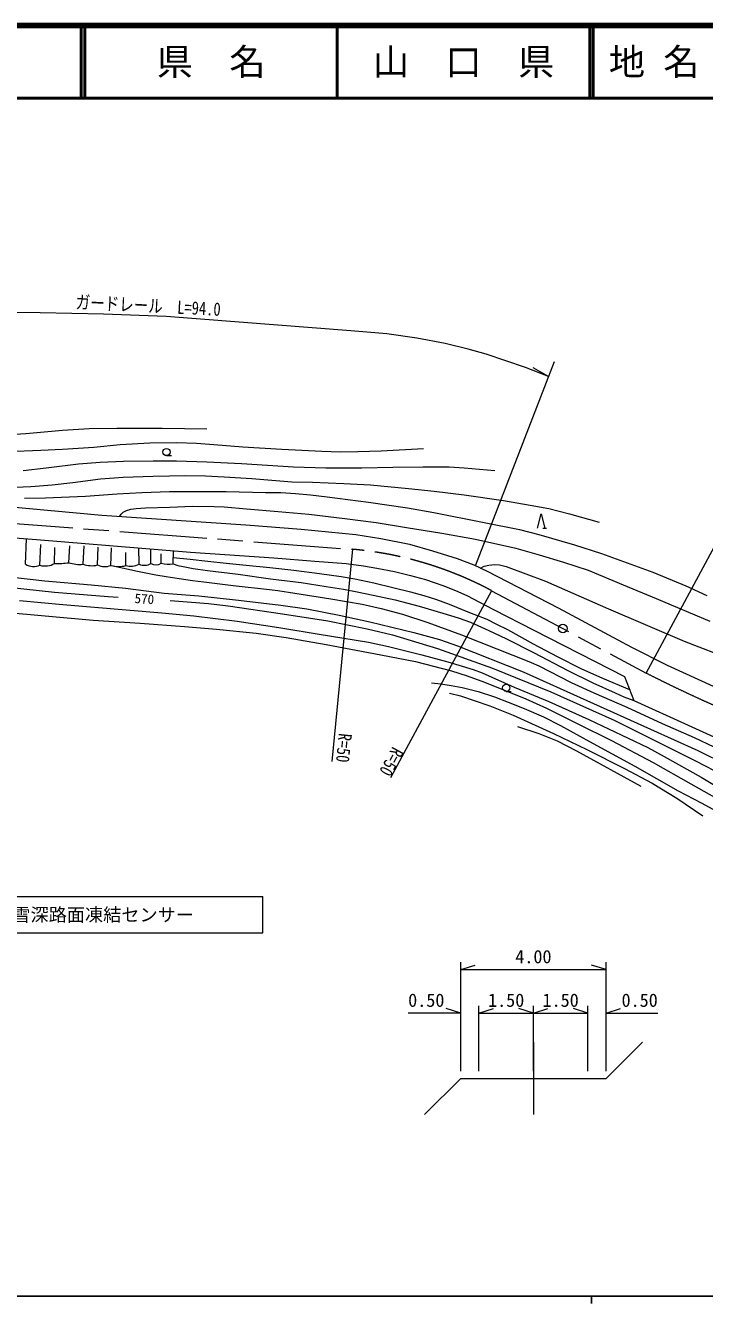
# Model space of a CAD drawing. Units: millimetres, scale not verified, with parts at other scales. Extents: x 40000 to 680000, y 20000 to 380000.
# Drawn here: x 290082 to 383548, y 204000 to 380000 of the extents above; entities that cross this region are included whole.
import ezdxf
from ezdxf.enums import TextEntityAlignment as Align

# ---------------------------------------------------------------- set-up
doc = ezdxf.new("R2010")
doc.units = ezdxf.units.MM
doc.header["$LTSCALE"] = 1000
doc.linetypes.add('CHAIN', pattern=[18.5, 12, -1.5, 3.5, -1.5])
for name, color, linetype, lineweight in [('M-BGD', 7, 'Continuous', 13), ('M-BMK', 2, 'CHAIN', 13), ('M-BMK-SRVR', 3, 'Continuous', 13), ('M-STR-HTXT', 7, 'Continuous', 13), ('M-STR-STRC', 7, 'Continuous', 13), ('M-TTL', 2, 'Continuous', 140), ('M-TTL-BAND', 7, 'Continuous', 25), ('M-TTL-LINE', 7, 'Continuous', 50)]:
    doc.layers.add(name, color=color, linetype=linetype, lineweight=lineweight)
doc.layers.add('M-TTL-TXT', color=7, linetype='Continuous')
doc.styles.add('ＭＳ ゴシック', font='')
doc.styles.get('ＭＳ ゴシック').set_extended_font_data('MS Gothic')

msp = doc.modelspace()

# ---------------------------------------------------------------- linework, layer by layer
at = {"layer": 'M-BGD'}
for p, q in [((309486, 320764), (310152, 320764)), ((361306, 310766), (361806, 310766)), ((290082, 305814), (290222, 309330)), ((292066, 305673), (292183, 308535)), ((294085, 305919), (294131, 308125)), ((296037, 306025), (296178, 308336)), ((297997, 305802), (298150, 308324)), ((300004, 305708), (300098, 308160)), ((301827, 305637), (301898, 308065)), ((305712, 305801), (305656, 308060)), ((303870, 305614), (303905, 307409)), ((307347, 305906), (307349, 307919)), ((308755, 305942), (308732, 307255)), ((310387, 305848), (310428, 307664)), ((356266, 288297), (356932, 288297)), ((370000, 235000), (375000, 240000)), ((350000, 235000), (345000, 230000)), ((350000, 235000), (370000, 235000))]:
    msp.add_line(p, q, dxfattribs=at)
for points in [[(280648, 323578), (283948, 323570), (287202, 323636), (290108, 323802), (295161, 324267), (298848, 324516), (302657, 324565), (308908, 324549), (315051, 324466)], [(274125, 321542), (278128, 321292), (282467, 321234), (287620, 321351), (292172, 321505), (295169, 321640), (299474, 321953), (303127, 322306), (307169, 322550), (310904, 322564), (313620, 322496), (315997, 322306), (320010, 321980), (325375, 321654), (330857, 321368), (333437, 321273), (335814, 321327), (339060, 321436), (344880, 321750)], [(289744, 318736), (292923, 319082), (297386, 319644), (300335, 319861), (303552, 319994), (307668, 320061), (310862, 320044), (315045, 319894), (319811, 319694), (326971, 319226), (331420, 319076), (336386, 319076), (340627, 319174), (344776, 319241), (348392, 319208), (350475, 319075), (354681, 318708)], [(287653, 316359), (290810, 316495), (293727, 316759), (296567, 317085), (300408, 317566), (303520, 317811), (307662, 317957), (312151, 318045), (314836, 318006), (317444, 317866), (321254, 317597), (326733, 317174), (329571, 317111), (333900, 316918), (337583, 316751), (342806, 316226), (346348, 315894), (350478, 315345), (355906, 314577), (359538, 313951), (362107, 313478), (364980, 312758), (369046, 311582)], [(258503, 315664), (264662, 315497), (274737, 314856), (280107, 314430), (300580, 312581), (320425, 311226), (328004, 310643), (335567, 309905), (338980, 309331), (342940, 308568), (346106, 307653), (349516, 306600), (351790, 305724), (353617, 304854), (363424, 299813), (373490, 294376), (378426, 291914), (386867, 288040)], [(289924, 314898), (292818, 314941), (298355, 315197), (302704, 315511), (306092, 315702), (309894, 315825), (314605, 315835), (317714, 315816), (323129, 315712), (325211, 315683), (327247, 315569), (329331, 315369), (331587, 315103), (337311, 314351), (342684, 313560), (346310, 312942), (353205, 311580), (358102, 310608), (360738, 309895), (365674, 308465), (369366, 307285), (376453, 304733), (381008, 302836), (383863, 301524)], [(303054, 312412), (303258, 312705), (303520, 312958), (303981, 313192), (304570, 313374), (305290, 313485), (306597, 313578), (309941, 313668), (313059, 313784), (316039, 313766), (317410, 313695), (320501, 313445), (324863, 313071), (329094, 312688), (334044, 312108), (338365, 311574), (342548, 310879), (347376, 310086), (352043, 309265), (357602, 308036), (360813, 307126), (364153, 306093), (367533, 304977), (372347, 302981), (376917, 301076), (384305, 297951)], [(360556, 310766), (361056, 312766), (361556, 310766)], [(277214, 310306), (291605, 309226), (312789, 307468), (324274, 306689), (329896, 306245), (334205, 305890), (336609, 305605), (338437, 305277), (340860, 304804), (343082, 304260), (345155, 303712), (347534, 302874), (349281, 302201), (350814, 301486), (354488, 299565), (360057, 296714), (372520, 290338), (373844, 287035), (388777, 280244)], [(310407, 306756), (312754, 306512), (315173, 306212), (317723, 305935), (320468, 305701), (323734, 305375), (326997, 304983), (330531, 304540), (333518, 304140), (335416, 303805), (338011, 303255), (340659, 302620), (343079, 302028), (344902, 301492), (346680, 300934), (348415, 300300), (351180, 299172), (353567, 298221), (354940, 297542), (356450, 296800), (359955, 294824), (363279, 293085), (366550, 291434), (369526, 290137), (373226, 288577)], [(302135, 305569), (305512, 304839), (308017, 304364), (309435, 304139), (311249, 303856), (313046, 303561), (314623, 303378), (318664, 302893), (323660, 302316), (324815, 302182), (327170, 301812), (332122, 301049), (336440, 300309), (339027, 299691), (341959, 298916), (345461, 297767), (350102, 296105), (354951, 294154), (359393, 292404), (360727, 291819), (365191, 289515), (368310, 288076), (372852, 286102), (377738, 283881), (382152, 281927), (387567, 279380)], [(310387, 305848), (311038, 305614), (311761, 305492), (313177, 305232), (315112, 304932), (319373, 304422), (323789, 303810), (328042, 303274), (331474, 302765), (333844, 302362), (335759, 302010), (337935, 301554), (340961, 300889), (344282, 300016), (347517, 299089), (349653, 298425), (351321, 297813), (353852, 296691), (356275, 295519), (360005, 293666), (364747, 291180), (368193, 289469), (371280, 288076), (372445, 287567), (373844, 287035)], [(352703, 305289), (353231, 305562), (353848, 305696), (354688, 305764), (355315, 305708), (356267, 305484), (361644, 303480), (370327, 299684), (380756, 295217), (387421, 292656), (396618, 289019), (402520, 286814), (406811, 285357), (410266, 284293), (415689, 282968), (420811, 281583), (425700, 280092), (429095, 278988), (429168, 278969)], [(261501, 298109), (262323, 299175), (263604, 300351), (264295, 300889), (265055, 301321), (266027, 301685), (267610, 302176), (269159, 302599), (270457, 302847), (271903, 303037), (273406, 303174), (276821, 303301), (278777, 303338), (280672, 303290), (283842, 303039), (287730, 302655), (294083, 301978), (301432, 301369), (302824, 301289)], [(288288, 304025), (292744, 303532), (299109, 302953), (303844, 302513), (309180, 301807), (313928, 301470), (319396, 300864), (325207, 300161), (328800, 299657), (333253, 298791), (337468, 297894), (343552, 296411), (347065, 295442), (349552, 294584), (358595, 291012), (376134, 283087), (382638, 280164), (390433, 276283)], [(286694, 299264), (299372, 298126), (305850, 297715), (311946, 297219), (316378, 296851), (321845, 296299), (325948, 295731), (331457, 294740), (338985, 293337), (343771, 292417), (348736, 291139), (350903, 290460), (353254, 289582), (358965, 287272), (361801, 285982), (366121, 283830), (370757, 281546), (376512, 278485), (381681, 275555), (386008, 273141)], [(289252, 300805), (295210, 300285), (308843, 299123), (313238, 298690), (319235, 297951), (324974, 297102), (330210, 296210), (337288, 295063), (340060, 294476), (344662, 293331), (348225, 292361), (351697, 291309), (352953, 290832), (357330, 288880), (362114, 286919), (367654, 284419), (373045, 281859), (375743, 280546), (378025, 279342), (383086, 276467), (386457, 274473)], [(309968, 300809), (315254, 300385), (317986, 300096), (325470, 298993), (331706, 297992), (337129, 296897), (340614, 296075), (346782, 294188), (354364, 291498), (362402, 288234), (371203, 284283), (382312, 278721), (390101, 274675)], [(345966, 289466), (347265, 289345), (348656, 289114), (350188, 288821), (352400, 288264), (354637, 287528), (356541, 286803), (358731, 285954), (361381, 284806), (363749, 283588), (367704, 281409), (373965, 278001), (379915, 274622), (383090, 272970), (386319, 271223), (388475, 270136), (392244, 268101)], [(348442, 288056), (349949, 287685), (351828, 287056), (354009, 286289), (357209, 285020), (362763, 282512), (367343, 280294), (372552, 277694), (376367, 275645), (379760, 273604), (383316, 271140)], [(357818, 283474), (360729, 282517), (363281, 281481), (365913, 280126), (374784, 275231)]]:
    msp.add_lwpolyline(points, dxfattribs=at)
for centre in [(309486, 321264), (356266, 288797)]:
    msp.add_circle(centre, 500, dxfattribs=at)
for centre, radius, start, end in [((291222, 307827), 2313, 240.48225, 291.39898), ((292791, 308126), 2558, 253.5336, 300.38123), ((294553, 315382), 9474, 267.16585, 279.01138), ((297581, 310874), 5089, 252.33571, 274.68944), ((299163, 309221), 3612, 251.17425, 283.47154), ((301001, 307869), 2380, 245.23366, 290.31514), ((302895, 309710), 4210, 255.30419, 283.37939), ((304522, 308353), 2816, 256.61346, 295.0185), ((306425, 307480), 1824, 246.99764, 300.35758), ((308020, 307156), 1420, 241.68075, 301.18201), ((309841, 310596), 4780, 256.86421, 276.5514)]:
    msp.add_arc(centre, radius, start, end, dxfattribs=at)
at = {"layer": 'M-BMK'}
for p, q in [((266162, 313152), (335089, 307867)), ((354253, 302166), (375533, 290827)), ((360000, 240000), (360000, 230000))]:
    msp.add_line(p, q, dxfattribs=at)
for centre, radius, start, end in [((330704, 258060), 50000, 61.90092, 84.96787), ((466117, 469137), 200000, 243.06893, 255.50959)]:
    msp.add_arc(centre, radius, start, end, dxfattribs=at)
at = {"layer": 'M-BMK-SRVR'}
msp.add_circle((364045, 296949), 600, dxfattribs=at)
at = {"layer": 'M-STR-HTXT'}
for p, q in [((352066, 305710), (362895, 333719)), ((362093, 331644), (359964, 332867)), ((375533, 290827), (390043, 317779)), ((335089, 307867), (332270, 278659)), ((354253, 302166), (340339, 276402)), ((350000, 236000), (350000, 251000)), ((350000, 250000), (352000, 250600)), ((350000, 250000), (370000, 250000)), ((370000, 250000), (368000, 250600)), ((370000, 236000), (370000, 251000)), ((352500, 236000), (352500, 245000)), ((360000, 236000), (360000, 245000)), ((367500, 236000), (367500, 245000)), ((350000, 244000), (342754, 244000)), ((350000, 244000), (348000, 244600)), ((352500, 244000), (354500, 244600)), ((352500, 244000), (360000, 244000)), ((360000, 244000), (358000, 244600)), ((360000, 244000), (362000, 244600)), ((360000, 244000), (367500, 244000)), ((367500, 244000), (365500, 244600)), ((370000, 244000), (372000, 244600)), ((370000, 244000), (377129, 244000))]:
    msp.add_line(p, q, dxfattribs=at)
msp.add_lwpolyline([(362093, 331644), (358909, 332923), (353513, 334739), (351028, 335435), (347869, 336196), (343955, 336955), (339815, 337539), (334864, 337972), (309459, 339920), (300805, 340251), (292079, 340421), (258911, 340557)], dxfattribs=at)
at = {"layer": 'M-STR-STRC'}
for p, q in [((284762, 260036), (322762, 260036)), ((322762, 255036), (322762, 260036)), ((284762, 255036), (322762, 255036))]:
    msp.add_line(p, q, dxfattribs=at)
at = {"layer": 'M-TTL'}
msp.add_line((680000, 380000), (40000, 380000), dxfattribs=at)
at = {"layer": 'M-TTL-BAND'}
for p, q in [((40000, 205000), (579000, 205000)), ((368000, 205000), (368000, 204000))]:
    msp.add_line(p, q, dxfattribs=at)
at = {"layer": 'M-TTL-LINE'}
for p, q in [((297750, 380000), (297750, 370000)), ((298250, 380000), (298250, 370000)), ((333000, 380000), (333000, 370000)), ((367750, 380000), (367750, 370000)), ((368250, 380000), (368250, 370000)), ((40000, 370000), (680000, 370000))]:
    msp.add_line(p, q, dxfattribs=at)

# ---------------------------------------------------------------- texts
at = {"layer": 'M-BGD', "style": 'ＭＳ ゴシック'}
msp.add_text('570', height=1320, rotation=356.151, dxfattribs=at).set_placement((306438, 301047), align=Align.MIDDLE_CENTER)
at = {"layer": 'M-STR-HTXT', "style": 'ＭＳ ゴシック', "width": 0.8}
msp.add_text('ガードレール\u3000L=94.0', height=1833, rotation=357.082, dxfattribs=at).set_placement((306891, 339967), align=Align.BOTTOM_CENTER)
msp.add_text('R=50', height=1833, rotation=264.487, dxfattribs=at).set_placement((332270, 278659), align=Align.BOTTOM_RIGHT)
msp.add_text('R=50', height=1833, rotation=241.629, dxfattribs=at).set_placement((340339, 276402), align=Align.TOP_RIGHT)
at = {"layer": 'M-STR-HTXT', "style": 'ＭＳ ゴシック'}
for s, p in [('4.00', (360000, 250300)), ('0.50', (345254, 244300)), ('1.50', (356250, 244300)), ('1.50', (363750, 244300)), ('0.50', (374629, 244300))]:
    msp.add_text(s, height=1833, dxfattribs=at).set_placement(p, align=Align.BOTTOM_CENTER)
at = {"layer": 'M-STR-STRC', "style": 'ＭＳ ゴシック'}
msp.add_text('積雪深路面凍結センサー', height=1833, dxfattribs=at).set_placement((285762, 257536), align=Align.MIDDLE_LEFT)
at = {"layer": 'M-TTL-TXT', "style": 'ＭＳ ゴシック'}
for s, p in [('県\u3000名', (315625, 375000)), ('山\u3000口\u3000県', (350375, 375000))]:
    msp.add_text(s, height=3666, dxfattribs=at).set_placement(p, align=Align.MIDDLE_CENTER)
msp.add_text('地 名', height=3666, dxfattribs=at).set_placement((370380, 375000), align=Align.MIDDLE_LEFT)

doc.saveas('drawing.dxf')
